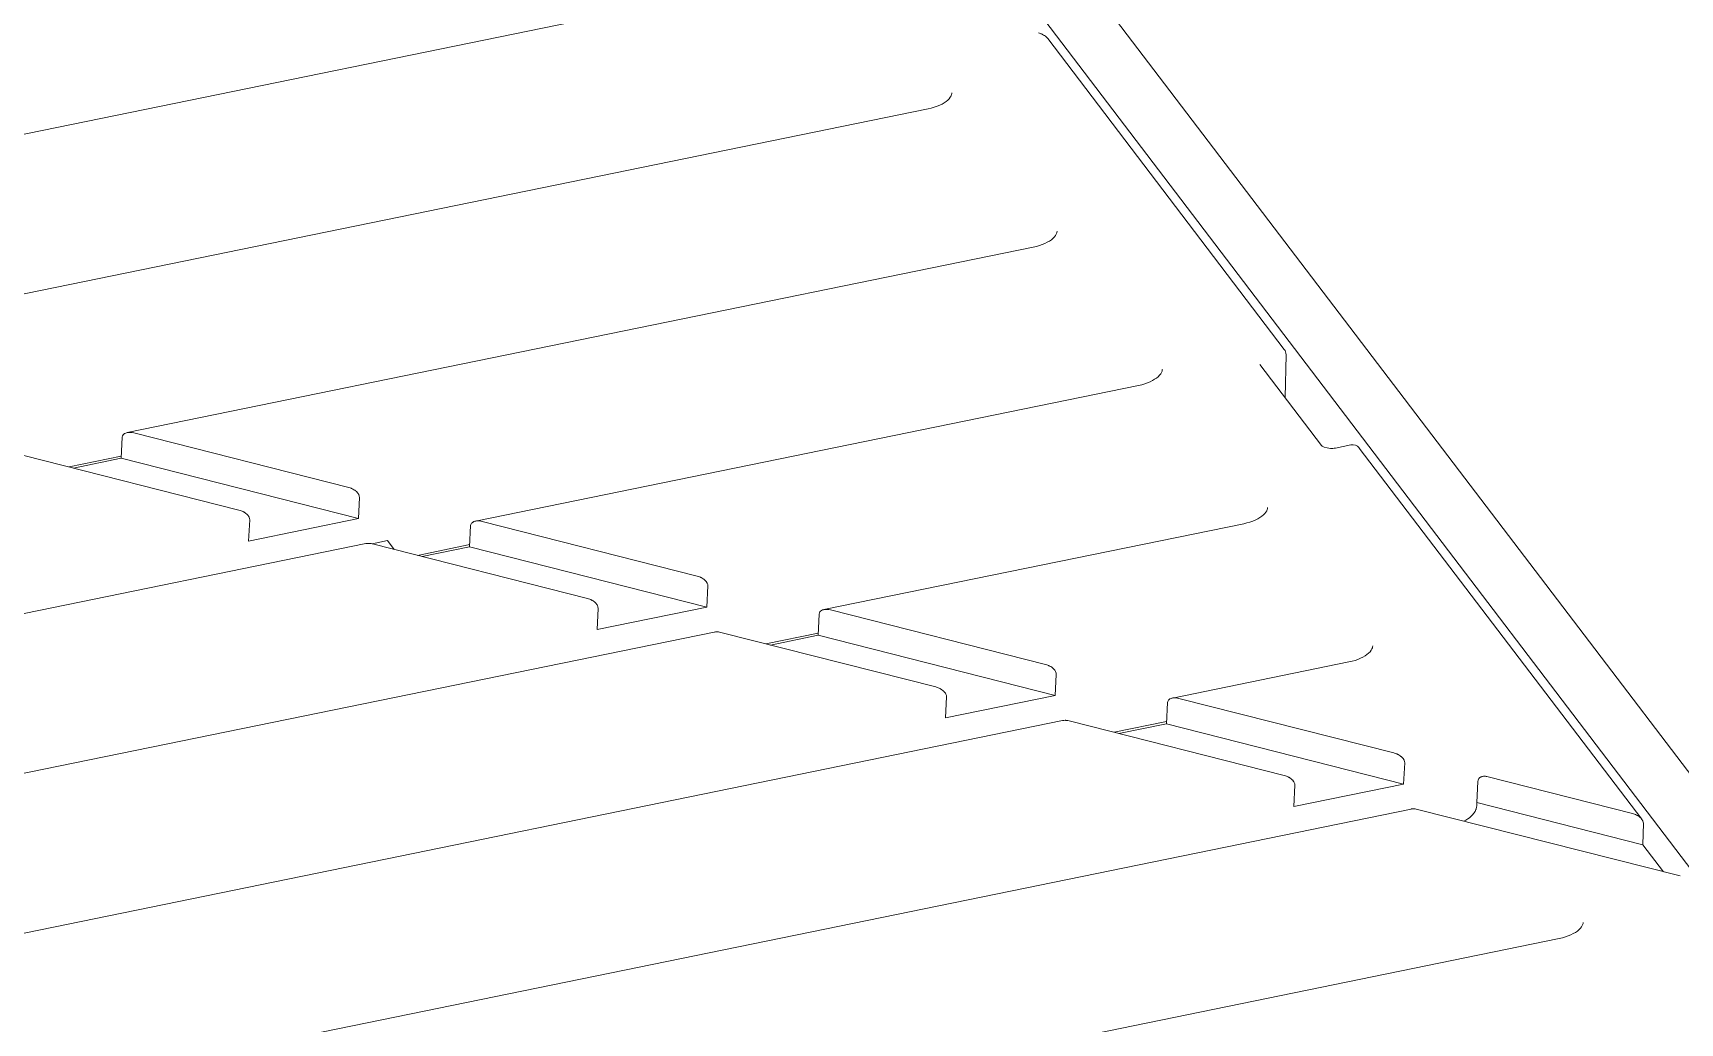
# Model space of a CAD drawing. Header units: millimetres. Extents: x 4267 to 8467, y 166 to 3136.
# Drawn here: x 4776.8 to 4865.7, y 1698.8 to 1752.2 of the extents above; entities that cross this region are included whole.
import ezdxf

# ---------------------------------------------------------------- set-up
doc = ezdxf.new("R2010")
doc.units = ezdxf.units.MM
doc.styles.get("Standard").update_dxf_attribs({"font": 'SimSun.ttf'})
doc.dimstyles.new('ISO-25', dxfattribs={"dimtxt": 2.5, "dimasz": 2.5, "dimexe": 1.25, "dimexo": 0.625, "dimtad": 1, "dimtxsty": 'Standard', "dimcen": 2.5, "dimadec": 0, "dimazin": 0, "dimtfac": 1, "dimtmove": 0, "dimatfit": 3, "dimfxl": 1, "dimarcsym": 0})

msp = doc.modelspace()

# ---------------------------------------------------------------- linework, layer by layer
at = {"linetype": 'Continuous', "lineweight": 5}
for p, q in [((4937.98, 1617.94, 326.374), (4756.937, 1855.825, 326.374)), ((4934.628, 1617.254, 326.374), (4753.585, 1855.139, 326.374)), ((4818.365, 1755.38, 326.374), (4744.246, 1740.213, 326.374)), ((4844.313, 1735.155, 326.374), (4831.548, 1751.929, 326.374)), ((4825.089, 1748.133, 326.374), (4763.052, 1735.438, 326.374)), ((4830.768, 1740.672, 326.374), (4781.858, 1730.663, 326.374)), ((4844.355, 1732.555, 326.374), (4844.407, 1734.868, 326.374)), ((4846.325, 1729.966, 326.374), (4843, 1734.336, 326.374)), ((4836.446, 1733.211, 326.374), (4800.664, 1725.888, 326.374)), ((4781.535, 1729.277, 326.374), (4781.592, 1730.418, 326.374)), ((4782.212, 1730.646, 326.374), (4793.815, 1727.7, 326.374)), ((4787.89, 1726.487, 326.374), (4776.286, 1729.434, 326.374)), ((4781.541, 1729.392, 326.374), (4778.722, 1728.815, 326.374)), ((4778.97, 1728.752, 326.374), (4781.535, 1729.277, 326.374)), ((4794.339, 1726.026, 326.374), (4781.535, 1729.277, 326.374)), ((4847.909, 1730.004, 326.374), (4847.07, 1729.832, 326.374)), ((4863.609, 1709.802, 326.374), (4848.364, 1729.833, 326.374)), ((4794.396, 1727.167, 326.374), (4794.339, 1726.026, 326.374)), ((4794.339, 1726.026, 326.374), (4788.414, 1724.813, 326.374)), ((4788.414, 1724.813, 326.374), (4788.471, 1725.954, 326.374)), ((4800.341, 1724.502, 326.374), (4800.398, 1725.643, 326.374)), ((4801.017, 1725.871, 326.374), (4812.621, 1722.925, 326.374)), ((4842.124, 1725.749, 326.374), (4819.469, 1721.114, 326.374)), ((4795.09, 1724.668, 326.374), (4795.909, 1724.836, 326.374)), ((4795.909, 1724.836, 326.374), (4796.272, 1724.359, 326.374)), ((4794.739, 1724.676, 326.374), (4754.415, 1716.425, 326.374)), ((4806.696, 1721.712, 326.374), (4795.092, 1724.659, 326.374)), ((4800.347, 1724.617, 326.374), (4797.528, 1724.04, 326.374)), ((4797.776, 1723.977, 326.374), (4800.341, 1724.502, 326.374)), ((4813.145, 1721.251, 326.374), (4800.341, 1724.502, 326.374)), ((4813.202, 1722.392, 326.374), (4813.145, 1721.251, 326.374)), ((4813.145, 1721.251, 326.374), (4807.22, 1720.038, 326.374)), ((4807.22, 1720.038, 326.374), (4807.277, 1721.18, 326.374)), ((4819.147, 1719.727, 326.374), (4819.204, 1720.868, 326.374)), ((4819.823, 1721.096, 326.374), (4831.427, 1718.15, 326.374)), ((4813.545, 1719.901, 326.374), (4760.093, 1708.963, 326.374)), ((4825.502, 1716.937, 326.374), (4813.898, 1719.884, 326.374)), ((4819.153, 1719.842, 326.374), (4816.334, 1719.265, 326.374)), ((4816.582, 1719.202, 326.374), (4819.147, 1719.727, 326.374)), ((4831.951, 1716.476, 326.374), (4819.147, 1719.727, 326.374)), ((4832.008, 1717.617, 326.374), (4831.951, 1716.476, 326.374)), ((4847.802, 1718.288, 326.374), (4838.275, 1716.339, 326.374)), ((4831.951, 1716.476, 326.374), (4826.026, 1715.264, 326.374)), ((4826.026, 1715.264, 326.374), (4826.083, 1716.405, 326.374)), ((4837.953, 1714.952, 326.374), (4838.01, 1716.093, 326.374)), ((4838.629, 1716.321, 326.374), (4850.233, 1713.375, 326.374)), ((4832.35, 1715.126, 326.374), (4765.772, 1701.502, 326.374)), ((4844.308, 1712.162, 326.374), (4832.704, 1715.109, 326.374)), ((4837.959, 1715.067, 326.374), (4835.14, 1714.49, 326.374)), ((4835.388, 1714.427, 326.374), (4837.953, 1714.952, 326.374)), ((4850.757, 1711.701, 326.374), (4837.953, 1714.952, 326.374)), ((4850.814, 1712.842, 326.374), (4850.757, 1711.701, 326.374)), ((4850.757, 1711.701, 326.374), (4844.832, 1710.489, 326.374)), ((4844.832, 1710.489, 326.374), (4844.889, 1711.63, 326.374)), ((4854.702, 1710.7, 326.374), (4854.759, 1711.841, 326.374)), ((4855.243, 1712.103, 326.374), (4863.112, 1710.105, 326.374)), ((4863.668, 1708.423, 326.374), (4854.702, 1710.7, 326.374)), ((4851.156, 1710.351, 326.374), (4777.037, 1695.184, 326.374)), ((4851.51, 1710.334, 326.374), (4865.675, 1706.737, 326.374)), ((4863.668, 1708.423, 326.374), (4863.694, 1709.579, 326.374)), ((4864.777, 1706.965, 326.374), (4863.668, 1708.423, 326.374)), ((4859.159, 1703.366, 326.374), (4795.843, 1690.409, 326.374))]:
    msp.add_line(p, q, dxfattribs=at)
for points in [[(4844.313, 1735.155), (4844.313, 1735.155, -0.000006), (4844.313, 1735.155, -0.000006), (4844.313, 1735.155, -0.000006), (4844.313, 1735.155, -0.000006), (4844.313, 1735.155, -0.000006), (4844.313, 1735.155, -0.000006), (4844.313, 1735.155, -0.000006), (4844.313, 1735.155, -0.000006), (4844.313, 1735.155, -0.000006), (4844.313, 1735.155, -0.000006), (4844.313, 1735.155, -0.000006), (4844.313, 1735.155, -0.000006), (4844.313, 1735.155, -0.000006), (4844.313, 1735.155, -0.000006), (4844.313, 1735.155, -0.000006), (4844.313, 1735.155, -0.000006), (4844.313, 1735.155, -0.000006), (4844.313, 1735.155, -0.000006), (4844.313, 1735.155, -0.000006), (4844.314, 1735.155, -0.000006), (4844.314, 1735.155, -0.000006), (4844.314, 1735.155, -0.000007), (4844.314, 1735.155, -0.000006), (4844.314, 1735.155, -0.000002), (4844.314, 1735.155, -0.000008), (4844.314, 1735.155, -0.000014), (4844.314, 1735.155, -0.000007), (4844.314, 1735.155, -0.000004)], [(4848.364, 1729.833), (4848.364, 1729.833, 0.000006), (4848.364, 1729.833, 0.000006), (4848.364, 1729.833, 0.000006), (4848.364, 1729.833, 0.000006), (4848.364, 1729.833, 0.000006), (4848.364, 1729.833, 0.000006), (4848.364, 1729.833, 0.000006), (4848.364, 1729.833, 0.000006), (4848.364, 1729.833, 0.000006), (4848.364, 1729.833, 0.000006), (4848.364, 1729.833, 0.000006), (4848.364, 1729.833, 0.000006), (4848.364, 1729.833, 0.000006), (4848.364, 1729.833, 0.000006), (4848.364, 1729.833, 0.000006), (4848.364, 1729.833, 0.000006), (4848.364, 1729.833, 0.000006), (4848.364, 1729.833, 0.000006), (4848.364, 1729.833, 0.000006), (4848.364, 1729.833, 0.000006), (4848.364, 1729.833, 0.000006), (4848.364, 1729.833, 0.000007), (4848.364, 1729.833, 0.000006), (4848.364, 1729.833, 0.000002), (4848.364, 1729.833, 0.000008), (4848.364, 1729.833, 0.000014), (4848.364, 1729.833, 0.000007), (4848.364, 1729.833, 0.000004)]]:
    msp.add_lwpolyline(points, format="xyb", dxfattribs=at)
for points, knots in [([(4831.052, 1752.231, 326.374), (4831.109, 1752.217, 326.374), (4831.164, 1752.198, 326.374), (4831.235, 1752.167, 326.374), (4831.251, 1752.159, 326.374), (4831.345, 1752.111, 326.374), (4831.411, 1752.066, 326.374), (4831.498, 1751.987, 326.374), (4831.526, 1751.958, 326.374), (4831.548, 1751.929, 326.374)], [0, 0, 0, 0, 0.1875, 0.1875, 0.25, 0.25, 0.5, 0.5, 0.6382776, 0.6382776, 0.6382776, 0.6382776]), ([(4826.375, 1749, 326.374), (4826.375, 1748.993, 326.374), (4826.372, 1748.959, 326.374), (4826.349, 1748.848, 326.374), (4826.154, 1748.518, 326.374), (4825.554, 1748.224, 326.374), (4825.089, 1748.133, 326.374)], [0, 0, 0, 0, 0.028238, 0.12278, 0.438289, 1, 1, 1, 1]), ([(4832.053, 1741.539, 326.374), (4832.053, 1741.532, 326.374), (4832.05, 1741.498, 326.374), (4832.028, 1741.387, 326.374), (4831.832, 1741.057, 326.374), (4831.232, 1740.763, 326.374), (4830.768, 1740.672, 326.374)], [0, 0, 0, 0, 0.028238, 0.12278, 0.438289, 1, 1, 1, 1]), ([(4837.732, 1734.078, 326.374), (4837.731, 1734.071, 326.374), (4837.728, 1734.037, 326.374), (4837.706, 1733.926, 326.374), (4837.51, 1733.596, 326.374), (4836.911, 1733.301, 326.374), (4836.446, 1733.211, 326.374)], [0, 0, 0, 0, 0.028238, 0.12278, 0.438289, 1, 1, 1, 1]), ([(4781.592, 1730.418, 326.374), (4781.595, 1730.466, 326.374), (4781.611, 1730.51, 326.374), (4781.649, 1730.557, 326.374), (4781.659, 1730.567, 326.374), (4781.699, 1730.604, 326.374), (4781.736, 1730.626, 326.374), (4781.842, 1730.664, 326.374), (4781.912, 1730.676, 326.374), (4782.009, 1730.675, 326.374), (4782.025, 1730.675, 326.374), (4782.098, 1730.67, 326.374), (4782.154, 1730.66, 326.374), (4782.211, 1730.646, 326.374)], [0, 0, 0, 0, 0.25, 0.25, 0.3125, 0.3125, 0.5, 0.5, 0.75, 0.75, 0.8125, 0.8125, 1, 1, 1, 1]), ([(4847.07, 1729.833, 326.374), (4846.991, 1729.819, 326.374), (4846.645, 1729.775, 326.374), (4846.309, 1729.949, 326.374), (4846.325, 1729.966, 326.374)], [0, 0, 0, 0, 0.272685, 1, 1, 1, 1]), ([(4793.815, 1727.7, 326.374), (4793.865, 1727.687, 326.374), (4793.909, 1727.672, 326.374), (4793.963, 1727.65, 326.374), (4793.98, 1727.643, 326.374), (4794.002, 1727.633, 326.374), (4794.013, 1727.628, 326.374), (4794.024, 1727.622, 326.374), (4794.029, 1727.62, 326.374), (4794.032, 1727.618, 326.374), (4794.032, 1727.618, 326.374), (4794.076, 1727.596, 326.374), (4794.113, 1727.573, 326.374), (4794.163, 1727.538, 326.374), (4794.179, 1727.527, 326.374), (4794.201, 1727.509, 326.374), (4794.208, 1727.504, 326.374), (4794.221, 1727.492, 326.374), (4794.227, 1727.487, 326.374), (4794.347, 1727.376, 326.374), (4794.401, 1727.261, 326.374), (4794.396, 1727.167, 326.374)], [0, 0, 0, 0, 0.125, 0.125, 0.1875, 0.1875, 0.21875, 0.234375, 0.242188, 0.242188, 0.25, 0.25, 0.375, 0.375, 0.4375, 0.4375, 0.46875, 0.46875, 0.5, 0.5, 1, 1, 1, 1]), ([(4843.41, 1726.616, 326.374), (4843.41, 1726.609, 326.374), (4843.407, 1726.575, 326.374), (4843.385, 1726.465, 326.374), (4843.189, 1726.135, 326.374), (4842.589, 1725.84, 326.374), (4842.124, 1725.749, 326.374)], [0, 0, 0, 0, 0.028238, 0.12278, 0.438289, 1, 1, 1, 1]), ([(4788.471, 1725.954, 326.374), (4788.474, 1726.002, 326.374), (4788.462, 1726.054, 326.374), (4788.421, 1726.134, 326.374), (4788.404, 1726.161, 326.374), (4788.372, 1726.202, 326.374), (4788.355, 1726.222, 326.374), (4788.336, 1726.242, 326.374), (4788.323, 1726.255, 326.374), (4788.315, 1726.262, 326.374), (4788.284, 1726.291, 326.374), (4788.255, 1726.314, 326.374), (4788.205, 1726.349, 326.374), (4788.187, 1726.36, 326.374), (4788.159, 1726.377, 326.374), (4788.145, 1726.386, 326.374), (4788.128, 1726.395, 326.374), (4788.12, 1726.399, 326.374), (4788.115, 1726.402, 326.374), (4788.111, 1726.404, 326.374), (4788.063, 1726.428, 326.374), (4787.99, 1726.462, 326.374), (4787.89, 1726.487, 326.374)], [0, 0, 0, 0, 0.25, 0.25, 0.375, 0.375, 0.4375, 0.46875, 0.46875, 0.5, 0.5, 0.625, 0.625, 0.6875, 0.6875, 0.71875, 0.734375, 0.742188, 0.742188, 0.75, 0.75, 1, 1, 1, 1]), ([(4800.398, 1725.643, 326.374), (4800.401, 1725.69, 326.374), (4800.417, 1725.735, 326.374), (4800.465, 1725.793, 326.374), (4800.484, 1725.811, 326.374), (4800.519, 1725.835, 326.374), (4800.538, 1725.846, 326.374), (4800.558, 1725.855, 326.374), (4800.573, 1725.862, 326.374), (4800.581, 1725.865, 326.374), (4800.614, 1725.877, 326.374), (4800.645, 1725.885, 326.374), (4800.697, 1725.894, 326.374), (4800.715, 1725.897, 326.374), (4800.744, 1725.899, 326.374), (4800.759, 1725.9, 326.374), (4800.777, 1725.9, 326.374), (4800.785, 1725.9, 326.374), (4800.79, 1725.9, 326.374), (4800.794, 1725.9, 326.374), (4800.843, 1725.9, 326.374), (4800.917, 1725.896, 326.374), (4801.017, 1725.871, 326.374)], [0, 0, 0, 0, 0.25, 0.25, 0.375, 0.375, 0.4375, 0.46875, 0.46875, 0.5, 0.5, 0.625, 0.625, 0.6875, 0.6875, 0.71875, 0.734375, 0.742188, 0.742188, 0.75, 0.75, 1, 1, 1, 1]), ([(4795.092, 1724.659, 326.374), (4795.042, 1724.671, 326.374), (4794.998, 1724.679, 326.374), (4794.943, 1724.685, 326.374), (4794.926, 1724.686, 326.374), (4794.903, 1724.687, 326.374), (4794.892, 1724.688, 326.374), (4794.881, 1724.688, 326.374), (4794.876, 1724.688, 326.374), (4794.873, 1724.688, 326.374), (4794.873, 1724.688, 326.374), (4794.828, 1724.688, 326.374), (4794.789, 1724.685, 326.374), (4794.748, 1724.678, 326.374), (4794.743, 1724.677, 326.374), (4794.739, 1724.676, 326.374)], [0, 0, 0, 0, 0.125, 0.125, 0.1875, 0.1875, 0.21875, 0.234375, 0.2421875, 0.2421875, 0.25, 0.25, 0.375, 0.375, 0.3965245, 0.3965245, 0.3965245, 0.3965245]), ([(4812.621, 1722.925, 326.374), (4812.671, 1722.912, 326.374), (4812.715, 1722.897, 326.374), (4812.769, 1722.875, 326.374), (4812.786, 1722.868, 326.374), (4812.808, 1722.858, 326.374), (4812.819, 1722.853, 326.374), (4812.83, 1722.847, 326.374), (4812.835, 1722.845, 326.374), (4812.838, 1722.843, 326.374), (4812.838, 1722.843, 326.374), (4812.882, 1722.821, 326.374), (4812.919, 1722.798, 326.374), (4812.969, 1722.764, 326.374), (4812.985, 1722.752, 326.374), (4813.007, 1722.735, 326.374), (4813.014, 1722.729, 326.374), (4813.027, 1722.717, 326.374), (4813.033, 1722.712, 326.374), (4813.153, 1722.602, 326.374), (4813.207, 1722.486, 326.374), (4813.202, 1722.392, 326.374)], [0, 0, 0, 0, 0.125, 0.125, 0.1875, 0.1875, 0.21875, 0.234375, 0.242188, 0.242188, 0.25, 0.25, 0.375, 0.375, 0.4375, 0.4375, 0.46875, 0.46875, 0.5, 0.5, 1, 1, 1, 1]), ([(4807.277, 1721.179, 326.374), (4807.28, 1721.227, 326.374), (4807.268, 1721.279, 326.374), (4807.227, 1721.359, 326.374), (4807.21, 1721.386, 326.374), (4807.178, 1721.427, 326.374), (4807.161, 1721.447, 326.374), (4807.142, 1721.467, 326.374), (4807.129, 1721.48, 326.374), (4807.121, 1721.487, 326.374), (4807.09, 1721.516, 326.374), (4807.061, 1721.54, 326.374), (4807.011, 1721.574, 326.374), (4806.993, 1721.586, 326.374), (4806.965, 1721.602, 326.374), (4806.951, 1721.611, 326.374), (4806.933, 1721.62, 326.374), (4806.926, 1721.624, 326.374), (4806.921, 1721.627, 326.374), (4806.917, 1721.629, 326.374), (4806.869, 1721.653, 326.374), (4806.796, 1721.687, 326.374), (4806.696, 1721.712, 326.374)], [0, 0, 0, 0, 0.25, 0.25, 0.375, 0.375, 0.4375, 0.46875, 0.46875, 0.5, 0.5, 0.625, 0.625, 0.6875, 0.6875, 0.71875, 0.734375, 0.742188, 0.742188, 0.75, 0.75, 1, 1, 1, 1]), ([(4819.204, 1720.868, 326.374), (4819.207, 1720.917, 326.374), (4819.223, 1720.96, 326.374), (4819.261, 1721.007, 326.374), (4819.271, 1721.017, 326.374), (4819.311, 1721.054, 326.374), (4819.348, 1721.076, 326.374), (4819.454, 1721.115, 326.374), (4819.523, 1721.126, 326.374), (4819.621, 1721.125, 326.374), (4819.637, 1721.125, 326.374), (4819.71, 1721.12, 326.374), (4819.766, 1721.111, 326.374), (4819.823, 1721.096, 326.374)], [0, 0, 0, 0, 0.25, 0.25, 0.3125, 0.3125, 0.5, 0.5, 0.75, 0.75, 0.8125, 0.8125, 1, 1, 1, 1]), ([(4813.898, 1719.884, 326.374), (4813.848, 1719.896, 326.374), (4813.804, 1719.904, 326.374), (4813.749, 1719.91, 326.374), (4813.732, 1719.911, 326.374), (4813.709, 1719.912, 326.374), (4813.698, 1719.913, 326.374), (4813.687, 1719.913, 326.374), (4813.682, 1719.913, 326.374), (4813.679, 1719.913, 326.374), (4813.679, 1719.913, 326.374), (4813.634, 1719.913, 326.374), (4813.595, 1719.91, 326.374), (4813.554, 1719.903, 326.374), (4813.549, 1719.902, 326.374), (4813.545, 1719.901, 326.374)], [0, 0, 0, 0, 0.125, 0.125, 0.1875, 0.1875, 0.21875, 0.234375, 0.2421875, 0.2421875, 0.25, 0.25, 0.375, 0.375, 0.3965245, 0.3965245, 0.3965245, 0.3965245]), ([(4849.088, 1719.155, 326.374), (4849.088, 1719.148, 326.374), (4849.085, 1719.114, 326.374), (4849.063, 1719.003, 326.374), (4848.867, 1718.674, 326.374), (4848.267, 1718.379, 326.374), (4847.802, 1718.288, 326.374)], [0, 0, 0, 0, 0.028238, 0.12278, 0.438289, 1, 1, 1, 1]), ([(4831.427, 1718.15, 326.374), (4831.477, 1718.137, 326.374), (4831.521, 1718.122, 326.374), (4831.575, 1718.1, 326.374), (4831.592, 1718.093, 326.374), (4831.614, 1718.083, 326.374), (4831.625, 1718.078, 326.374), (4831.636, 1718.072, 326.374), (4831.641, 1718.07, 326.374), (4831.644, 1718.069, 326.374), (4831.644, 1718.068, 326.374), (4831.688, 1718.046, 326.374), (4831.725, 1718.023, 326.374), (4831.775, 1717.989, 326.374), (4831.791, 1717.977, 326.374), (4831.813, 1717.96, 326.374), (4831.82, 1717.954, 326.374), (4831.833, 1717.942, 326.374), (4831.839, 1717.937, 326.374), (4831.959, 1717.827, 326.374), (4832.013, 1717.711, 326.374), (4832.008, 1717.617, 326.374)], [0, 0, 0, 0, 0.125, 0.125, 0.1875, 0.1875, 0.21875, 0.234375, 0.242188, 0.242188, 0.25, 0.25, 0.375, 0.375, 0.4375, 0.4375, 0.46875, 0.46875, 0.5, 0.5, 1, 1, 1, 1]), ([(4826.083, 1716.405, 326.374), (4826.085, 1716.452, 326.374), (4826.073, 1716.504, 326.374), (4826.033, 1716.584, 326.374), (4826.016, 1716.611, 326.374), (4825.984, 1716.652, 326.374), (4825.967, 1716.672, 326.374), (4825.948, 1716.692, 326.374), (4825.935, 1716.705, 326.374), (4825.927, 1716.712, 326.374), (4825.896, 1716.741, 326.374), (4825.867, 1716.765, 326.374), (4825.817, 1716.799, 326.374), (4825.799, 1716.811, 326.374), (4825.771, 1716.827, 326.374), (4825.757, 1716.836, 326.374), (4825.739, 1716.845, 326.374), (4825.732, 1716.849, 326.374), (4825.727, 1716.852, 326.374), (4825.723, 1716.854, 326.374), (4825.675, 1716.878, 326.374), (4825.602, 1716.912, 326.374), (4825.502, 1716.938, 326.374)], [0, 0, 0, 0, 0.25, 0.25, 0.375, 0.375, 0.4375, 0.46875, 0.46875, 0.5, 0.5, 0.625, 0.625, 0.6875, 0.6875, 0.71875, 0.734375, 0.742188, 0.742188, 0.75, 0.75, 1, 1, 1, 1]), ([(4838.01, 1716.093, 326.374), (4838.013, 1716.142, 326.374), (4838.029, 1716.185, 326.374), (4838.067, 1716.232, 326.374), (4838.077, 1716.242, 326.374), (4838.117, 1716.279, 326.374), (4838.154, 1716.301, 326.374), (4838.26, 1716.34, 326.374), (4838.329, 1716.351, 326.374), (4838.426, 1716.35, 326.374), (4838.443, 1716.35, 326.374), (4838.516, 1716.345, 326.374), (4838.572, 1716.336, 326.374), (4838.629, 1716.321, 326.374)], [0, 0, 0, 0, 0.25, 0.25, 0.3125, 0.3125, 0.5, 0.5, 0.75, 0.75, 0.8125, 0.8125, 1, 1, 1, 1]), ([(4832.704, 1715.109, 326.374), (4832.654, 1715.121, 326.374), (4832.61, 1715.129, 326.374), (4832.555, 1715.135, 326.374), (4832.538, 1715.136, 326.374), (4832.515, 1715.137, 326.374), (4832.504, 1715.138, 326.374), (4832.493, 1715.138, 326.374), (4832.488, 1715.138, 326.374), (4832.485, 1715.138, 326.374), (4832.485, 1715.138, 326.374), (4832.44, 1715.138, 326.374), (4832.401, 1715.135, 326.374), (4832.36, 1715.128, 326.374), (4832.354, 1715.127, 326.374), (4832.35, 1715.126, 326.374)], [0, 0, 0, 0, 0.125, 0.125, 0.1875, 0.1875, 0.21875, 0.234375, 0.2421875, 0.2421875, 0.25, 0.25, 0.375, 0.375, 0.3965247, 0.3965247, 0.3965247, 0.3965247]), ([(4850.233, 1713.375, 326.374), (4850.283, 1713.362, 326.374), (4850.326, 1713.347, 326.374), (4850.381, 1713.325, 326.374), (4850.398, 1713.318, 326.374), (4850.42, 1713.308, 326.374), (4850.431, 1713.303, 326.374), (4850.442, 1713.297, 326.374), (4850.447, 1713.295, 326.374), (4850.45, 1713.294, 326.374), (4850.45, 1713.293, 326.374), (4850.494, 1713.271, 326.374), (4850.531, 1713.248, 326.374), (4850.581, 1713.214, 326.374), (4850.597, 1713.202, 326.374), (4850.618, 1713.185, 326.374), (4850.625, 1713.179, 326.374), (4850.639, 1713.167, 326.374), (4850.645, 1713.162, 326.374), (4850.765, 1713.052, 326.374), (4850.819, 1712.936, 326.374), (4850.814, 1712.842, 326.374)], [0, 0, 0, 0, 0.125, 0.125, 0.1875, 0.1875, 0.21875, 0.234375, 0.242188, 0.242188, 0.25, 0.25, 0.375, 0.375, 0.4375, 0.4375, 0.46875, 0.46875, 0.5, 0.5, 1, 1, 1, 1]), ([(4844.889, 1711.63, 326.374), (4844.891, 1711.677, 326.374), (4844.879, 1711.729, 326.374), (4844.839, 1711.809, 326.374), (4844.822, 1711.836, 326.374), (4844.79, 1711.877, 326.374), (4844.773, 1711.897, 326.374), (4844.754, 1711.917, 326.374), (4844.741, 1711.93, 326.374), (4844.733, 1711.938, 326.374), (4844.702, 1711.966, 326.374), (4844.673, 1711.99, 326.374), (4844.623, 1712.024, 326.374), (4844.605, 1712.036, 326.374), (4844.577, 1712.053, 326.374), (4844.563, 1712.061, 326.374), (4844.545, 1712.07, 326.374), (4844.538, 1712.074, 326.374), (4844.533, 1712.077, 326.374), (4844.529, 1712.079, 326.374), (4844.481, 1712.103, 326.374), (4844.408, 1712.137, 326.374), (4844.308, 1712.162, 326.374)], [0, 0, 0, 0, 0.25, 0.25, 0.375, 0.375, 0.4375, 0.46875, 0.46875, 0.5, 0.5, 0.625, 0.625, 0.6875, 0.6875, 0.71875, 0.734375, 0.742188, 0.742188, 0.75, 0.75, 1, 1, 1, 1]), ([(4854.759, 1711.841, 326.374), (4854.761, 1711.885, 326.374), (4854.773, 1711.93, 326.374), (4854.812, 1711.992, 326.374), (4854.828, 1712.012, 326.374), (4854.858, 1712.039, 326.374), (4854.868, 1712.048, 326.374), (4854.886, 1712.06, 326.374), (4854.895, 1712.066, 326.374), (4854.904, 1712.071, 326.374), (4854.911, 1712.075, 326.374), (4854.915, 1712.077, 326.374), (4854.933, 1712.086, 326.374), (4854.953, 1712.095, 326.374), (4855.003, 1712.11, 326.374), (4855.032, 1712.116, 326.374), (4855.147, 1712.125, 326.374), (4855.207, 1712.112, 326.374), (4855.243, 1712.103, 326.374)], [0, 0, 0, 0, 0.25, 0.25, 0.375, 0.375, 0.4375, 0.4375, 0.46875, 0.484375, 0.484375, 0.5, 0.5, 0.625, 0.625, 0.75, 0.75, 1, 1, 1, 1]), ([(4854.007, 1709.7, 326.374), (4854.155, 1709.773, 326.374), (4854.283, 1709.858, 326.374), (4854.515, 1710.065, 326.374), (4854.604, 1710.187, 326.374), (4854.664, 1710.335, 326.374), (4854.669, 1710.349, 326.374), (4854.711, 1710.475, 326.374), (4854.72, 1710.586, 326.374), (4854.702, 1710.7, 326.374)], [0.2892912, 0.2892912, 0.2892912, 0.2892912, 0.5, 0.5, 0.75, 0.75, 0.78125, 0.78125, 1, 1, 1, 1]), ([(4851.51, 1710.334, 326.374), (4851.46, 1710.347, 326.374), (4851.416, 1710.354, 326.374), (4851.361, 1710.36, 326.374), (4851.344, 1710.361, 326.374), (4851.321, 1710.362, 326.374), (4851.31, 1710.363, 326.374), (4851.299, 1710.363, 326.374), (4851.294, 1710.363, 326.374), (4851.291, 1710.363, 326.374), (4851.291, 1710.363, 326.374), (4851.245, 1710.363, 326.374), (4851.207, 1710.36, 326.374), (4851.166, 1710.353, 326.374), (4851.16, 1710.352, 326.374), (4851.156, 1710.351, 326.374)], [0, 0, 0, 0, 0.125, 0.125, 0.1875, 0.1875, 0.21875, 0.234375, 0.2421875, 0.2421875, 0.25, 0.25, 0.375, 0.375, 0.3965244, 0.3965244, 0.3965244, 0.3965244]), ([(4863.694, 1709.579, 326.374), (4863.695, 1709.615, 326.374), (4863.688, 1709.652, 326.374), (4863.668, 1709.703, 326.374), (4863.663, 1709.714, 326.374), (4863.627, 1709.784, 326.374), (4863.584, 1709.838, 326.374), (4863.485, 1709.927, 326.374), (4863.438, 1709.962, 326.374), (4863.367, 1710.003, 326.374), (4863.347, 1710.014, 326.374), (4863.26, 1710.058, 326.374), (4863.188, 1710.086, 326.374), (4863.112, 1710.105, 326.374)], [0, 0, 0, 0, 0.1875, 0.1875, 0.25, 0.25, 0.5, 0.5, 0.6875, 0.6875, 0.75, 0.75, 1, 1, 1, 1]), ([(4860.445, 1704.233, 326.374), (4860.445, 1704.226, 326.374), (4860.442, 1704.192, 326.374), (4860.42, 1704.081, 326.374), (4860.224, 1703.751, 326.374), (4859.624, 1703.457, 326.374), (4859.159, 1703.366, 326.374)], [0, 0, 0, 0, 0.028238, 0.12278, 0.438289, 1, 1, 1, 1])]:
    msp.add_open_spline(points, degree=3, knots=knots, dxfattribs=at)
for points in [[(4844.407, 1734.869, 326.374), (4844.409, 1734.971, 326.374), (4844.376, 1735.073, 326.374), (4844.313, 1735.155, 326.374)], [(4848.363, 1729.834, 326.374), (4848.261, 1729.971, 326.374), (4848.076, 1730.04, 326.374), (4847.909, 1730.004, 326.374)]]:
    msp.add_open_spline(points, degree=3, dxfattribs=at)

# ---------------------------------------------------------------- leaders
at = {"lineweight": 5}
msp.add_leader([(4610.688, 1816.503, 326.374), (4610.688, 1441.555, 326.374), (4991.127, 1441.555, 326.374)], dimstyle='ISO-25', override={"dimtxt": 10, "dimgap": 0.625, "dimtad": 0, "dimarcsym": 1}, dxfattribs=at)

doc.saveas('drawing.dxf')
